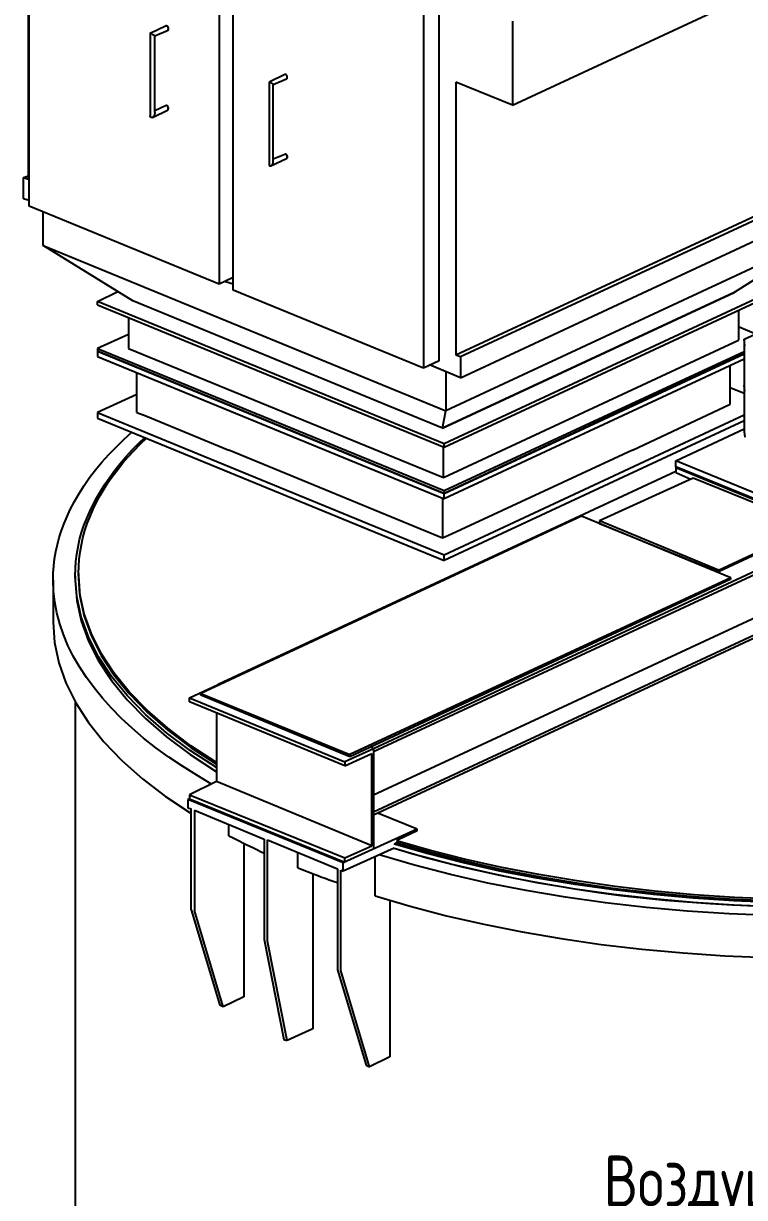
# Model space of a CAD drawing. Header units: metres. Extents: x 20 to 415, y 5 to 292.
# Drawn here: x 239.46 to 261.84, y 180.46 to 216.89 of the extents above; entities that cross this region are included whole.
import ezdxf

# ---------------------------------------------------------------- set-up
doc = ezdxf.new("R2010")
doc.units = ezdxf.units.M
doc.layers.add('ОБОЗНАЧЕНИЯ', color=7, linetype='Continuous')
doc.layers.add('ОБОРУДОВАНИЕ', color=8, linetype='Continuous')
doc.styles.add('GOST', font='isocpeur.ttf')

msp = doc.modelspace()

# ---------------------------------------------------------------- linework, layer by layer
at = {"layer": 'ОБОРУДОВАНИЕ'}
for points in [[(239.64, 211.218), (239.64, 223.309)], [(245.532, 220.885), (245.532, 208.795)], [(239.615, 212.06), (239.615, 220.503)], [(245.966, 208.616), (245.966, 220.707)], [(254.639, 214.355), (268.132, 220.63)], [(251.884, 218.284), (251.884, 206.193)], [(252.368, 206.423), (252.368, 218.513)], [(243.874, 216.804), (243.39, 216.575)], [(243.874, 216.804), (243.882, 216.811), (243.89, 216.814), (243.897, 216.815), (243.904, 216.815), (243.91, 216.814), (243.915, 216.812), (243.919, 216.809), (243.923, 216.807), (243.925, 216.805), (243.926, 216.804), (243.932, 216.797), (243.938, 216.789), (243.942, 216.781), (243.945, 216.774), (243.948, 216.766), (243.949, 216.758), (243.95, 216.751), (243.951, 216.743), (243.951, 216.735), (243.951, 216.728)], [(243.951, 216.753), (243.949, 216.768), (243.945, 216.78), (243.939, 216.792), (243.931, 216.801), (243.922, 216.807), (243.913, 216.812), (243.902, 216.814), (243.892, 216.814), (243.883, 216.81), (243.874, 216.804)], [(254.639, 216.957), (254.639, 214.355)], [(243.415, 216.575), (243.415, 216.575), (243.413, 216.577), (243.41, 216.579), (243.406, 216.582), (243.403, 216.584), (243.399, 216.586), (243.395, 216.586), (243.392, 216.585), (243.391, 216.581), (243.39, 216.575)], [(243.39, 216.575), (243.39, 214.024)], [(243.543, 216.498), (243.542, 216.499), (243.54, 216.501), (243.537, 216.504), (243.532, 216.507), (243.527, 216.511), (243.521, 216.515), (243.514, 216.518), (243.507, 216.521), (243.5, 216.523), (243.492, 216.524), (243.484, 216.531), (243.477, 216.539), (243.469, 216.546), (243.461, 216.553), (243.454, 216.559), (243.446, 216.564), (243.438, 216.568), (243.431, 216.572), (243.423, 216.574), (243.415, 216.575)], [(243.543, 216.498), (243.951, 216.677)], [(243.543, 214.126), (243.543, 216.498)], [(243.951, 216.677), (243.952, 216.684), (243.954, 216.692), (243.956, 216.7), (243.958, 216.707), (243.961, 216.715), (243.962, 216.723), (243.962, 216.73), (243.961, 216.738), (243.957, 216.746), (243.951, 216.753)], [(243.951, 216.728), (243.951, 216.72), (243.951, 216.713), (243.951, 216.705), (243.951, 216.699), (243.951, 216.693), (243.951, 216.687), (243.951, 216.683), (243.951, 216.679), (243.951, 216.677), (243.951, 216.677)], [(247.573, 215.299), (247.088, 215.07)], [(247.088, 215.07), (247.088, 212.519)], [(247.088, 215.07), (247.114, 215.07)], [(247.114, 215.07), (247.115, 215.069), (247.12, 215.067), (247.126, 215.064), (247.134, 215.059), (247.143, 215.054), (247.152, 215.048), (247.163, 215.041), (247.173, 215.034), (247.182, 215.026), (247.19, 215.019), (247.198, 215.012), (247.205, 215.006), (247.212, 215.001), (247.218, 214.997), (247.222, 214.993), (247.225, 214.989), (247.226, 214.985), (247.226, 214.98), (247.222, 214.975), (247.216, 214.968)], [(247.216, 214.993), (247.624, 215.172)], [(247.216, 212.595), (247.216, 214.993)], [(247.65, 215.223), (247.648, 215.238), (247.644, 215.253), (247.638, 215.267), (247.63, 215.279), (247.621, 215.29), (247.611, 215.298), (247.601, 215.304), (247.591, 215.306), (247.581, 215.305), (247.573, 215.299)], [(247.624, 215.172), (247.631, 215.173), (247.637, 215.177), (247.641, 215.183), (247.644, 215.191), (247.647, 215.201), (247.648, 215.21), (247.649, 215.22), (247.649, 215.231), (247.65, 215.24), (247.65, 215.248), (247.642, 215.262), (247.634, 215.273), (247.627, 215.282), (247.619, 215.288), (247.611, 215.293), (247.604, 215.296), (247.596, 215.298), (247.588, 215.299), (247.581, 215.299), (247.573, 215.299)], [(247.624, 215.172), (247.631, 215.172), (247.637, 215.175), (247.641, 215.178), (247.644, 215.182), (247.647, 215.188), (247.648, 215.194), (247.649, 215.201), (247.649, 215.208), (247.65, 215.215), (247.65, 215.223)], [(254.639, 214.355), (252.879, 215.07)], [(252.879, 215.07), (252.879, 206.601)], [(243.874, 214.33), (243.543, 214.177)], [(243.951, 214.253), (243.951, 214.261), (243.951, 214.269), (243.95, 214.276), (243.949, 214.284), (243.948, 214.292), (243.945, 214.299), (243.942, 214.307), (243.938, 214.315), (243.932, 214.322), (243.926, 214.33), (243.925, 214.331), (243.923, 214.333), (243.919, 214.335), (243.915, 214.337), (243.91, 214.34), (243.904, 214.341), (243.897, 214.341), (243.89, 214.34), (243.882, 214.336), (243.874, 214.33)], [(243.951, 214.279), (243.949, 214.293), (243.945, 214.306), (243.939, 214.317), (243.931, 214.326), (243.922, 214.333), (243.913, 214.338), (243.902, 214.34), (243.892, 214.339), (243.883, 214.336), (243.874, 214.33)], [(243.951, 214.202), (243.952, 214.21), (243.954, 214.218), (243.956, 214.225), (243.958, 214.233), (243.961, 214.241), (243.962, 214.248), (243.962, 214.256), (243.961, 214.264), (243.957, 214.271), (243.951, 214.279)], [(243.951, 214.202), (243.951, 214.209), (243.951, 214.215), (243.951, 214.22), (243.951, 214.224), (243.951, 214.228), (243.951, 214.232), (243.951, 214.236), (243.951, 214.241), (243.951, 214.247), (243.951, 214.253)], [(243.415, 213.973), (243.408, 213.98), (243.403, 213.986), (243.399, 213.99), (243.395, 213.995), (243.393, 213.998), (243.391, 214.002), (243.391, 214.007), (243.39, 214.011), (243.39, 214.017), (243.39, 214.024)], [(243.466, 213.973), (243.459, 213.973), (243.451, 213.973), (243.444, 213.973), (243.437, 213.973), (243.431, 213.973), (243.426, 213.973), (243.421, 213.973), (243.418, 213.973), (243.416, 213.973), (243.415, 213.973)], [(243.466, 213.973), (243.951, 214.202)], [(243.543, 214.126), (243.541, 214.11), (243.537, 214.093), (243.531, 214.075), (243.523, 214.057), (243.514, 214.04), (243.504, 214.023), (243.494, 214.008), (243.484, 213.994), (243.475, 213.982), (243.466, 213.973)], [(247.573, 212.825), (247.216, 212.672)], [(247.573, 212.825), (247.581, 212.831), (247.588, 212.834), (247.596, 212.835), (247.604, 212.833), (247.611, 212.828), (247.619, 212.821), (247.627, 212.812), (247.634, 212.801), (247.642, 212.789), (247.65, 212.774), (247.65, 212.766), (247.649, 212.756), (247.649, 212.746), (247.648, 212.736), (247.647, 212.726), (247.644, 212.717), (247.641, 212.709), (247.637, 212.703), (247.631, 212.699), (247.624, 212.698)], [(247.65, 212.774), (247.648, 212.782), (247.644, 212.792), (247.638, 212.801), (247.63, 212.811), (247.621, 212.819), (247.611, 212.826), (247.601, 212.83), (247.591, 212.832), (247.581, 212.831), (247.573, 212.825)], [(247.624, 212.698), (247.631, 212.698), (247.637, 212.701), (247.641, 212.704), (247.644, 212.71), (247.647, 212.717), (247.648, 212.725), (247.649, 212.735), (247.649, 212.746), (247.65, 212.759), (247.65, 212.774)], [(247.088, 212.519), (247.088, 212.511), (247.089, 212.504), (247.089, 212.497), (247.09, 212.49), (247.092, 212.484), (247.094, 212.479), (247.097, 212.474), (247.101, 212.471), (247.107, 212.469), (247.114, 212.468)], [(247.114, 212.468), (247.115, 212.468), (247.116, 212.468), (247.12, 212.468), (247.123, 212.468), (247.127, 212.468), (247.13, 212.468), (247.134, 212.468), (247.137, 212.468), (247.139, 212.468), (247.139, 212.468)], [(247.139, 212.468), (247.624, 212.698)], [(247.139, 212.468), (247.154, 212.476), (247.167, 212.486), (247.178, 212.497), (247.188, 212.509), (247.197, 212.522), (247.204, 212.536), (247.209, 212.55), (247.213, 212.565), (247.215, 212.58), (247.216, 212.595)], [(239.462, 212.111), (239.615, 212.162)], [(239.462, 212.111), (239.615, 212.06)], [(239.462, 211.448), (239.462, 212.111)], [(239.64, 211.397), (239.462, 211.448)], [(245.532, 208.795), (239.64, 211.218)], [(240.074, 209.994), (240.074, 211.04)], [(252.879, 206.601), (262.928, 211.269)], [(253.032, 206.55), (262.928, 211.142)], [(253.032, 205.887), (262.928, 210.504)], [(242.854, 208.285), (240.074, 209.994)], [(240.074, 209.994), (252.572, 204.867)], [(283.105, 209.637), (250.328, 194.383)], [(283.105, 209.509), (250.328, 194.281)], [(262.928, 209.688), (252.572, 204.867)], [(262.928, 209.433), (261.526, 208.54)], [(245.966, 208.999), (245.532, 208.795)], [(245.966, 208.795), (245.737, 208.871)], [(241.757, 208.259), (242.395, 208.565)], [(251.884, 206.193), (245.966, 208.616)], [(252.47, 204.331), (261.526, 208.54)], [(252.47, 204.331), (261.526, 208.54)], [(261.526, 208.54), (252.47, 204.331)], [(262.622, 208.54), (252.521, 203.846)], [(252.521, 203.744), (262.622, 208.438)], [(241.757, 208.157), (241.757, 208.259)], [(252.521, 203.846), (241.757, 208.259)], [(241.757, 208.157), (252.521, 203.744)], [(252.47, 204.331), (242.854, 208.285)], [(242.727, 207.775), (242.727, 206.805)], [(250.328, 192.955), (282.492, 207.902)], [(261.653, 208.004), (261.653, 207.06)], [(261.832, 207.086), (263.617, 207.902)], [(262.214, 207.239), (261.653, 207.469)], [(242.727, 207.239), (241.757, 206.805)], [(252.496, 202.801), (261.653, 207.06)], [(261.832, 207.086), (261.832, 205.658)], [(261.857, 206.882), (261.832, 207.086)], [(241.757, 206.805), (252.521, 202.393)], [(241.757, 206.805), (241.757, 206.729)], [(241.757, 206.729), (252.521, 202.316)], [(241.757, 206.729), (241.757, 206.55)], [(252.521, 202.291), (241.757, 206.703)], [(242.727, 206.805), (252.496, 202.801)], [(252.521, 202.393), (261.832, 206.703)], [(252.521, 202.316), (261.832, 206.652)], [(261.832, 206.627), (252.521, 202.291)], [(252.879, 206.601), (253.032, 206.55)], [(241.757, 206.55), (252.521, 202.138)], [(252.368, 206.423), (251.884, 206.193)], [(253.032, 205.887), (252.062, 206.295)], [(261.832, 206.474), (252.521, 202.138)], [(253.032, 206.55), (253.032, 205.887)], [(261.398, 205.071), (261.398, 206.27)], [(242.982, 204.816), (242.982, 206.066)], [(252.572, 206.091), (252.572, 204.867)], [(261.832, 205.402), (261.398, 205.581)], [(261.832, 205.658), (261.832, 204.229)], [(261.857, 205.479), (261.832, 205.658)], [(242.982, 205.377), (241.757, 204.816)], [(241.757, 204.816), (252.521, 200.403)], [(241.757, 204.816), (241.757, 204.637)], [(242.982, 204.816), (243.262, 204.714), (245.839, 203.642)], [(252.47, 204.331), (252.572, 204.867)], [(258.363, 203.642), (261.398, 205.071)], [(241.757, 204.637), (252.521, 200.224)], [(252.521, 200.403), (261.832, 204.739)], [(261.832, 204.561), (252.521, 200.224)], [(240.916, 201.806), (241.045, 202.057), (241.188, 202.305), (241.345, 202.55), (241.516, 202.793), (241.7, 203.034), (241.898, 203.272), (242.11, 203.507), (242.336, 203.741), (242.575, 203.973), (242.829, 204.204)], [(241.63, 201.959), (241.742, 202.173), (241.866, 202.387), (241.999, 202.6), (242.144, 202.813), (242.299, 203.024), (242.465, 203.234), (242.642, 203.441), (242.83, 203.647), (243.028, 203.85), (243.237, 204.051)], [(241.732, 202.035), (241.844, 202.241), (241.965, 202.446), (242.095, 202.648), (242.235, 202.85), (242.386, 203.049), (242.546, 203.248), (242.715, 203.444), (242.896, 203.639), (243.087, 203.833), (243.288, 204.025)], [(259.714, 203.311), (261.832, 204.306)], [(261.832, 204.229), (261.857, 204.051)], [(252.496, 202.801), (252.496, 203.77)], [(252.521, 203.744), (252.521, 203.846)], [(252.47, 200.913), (245.839, 203.642)], [(258.363, 203.642), (252.751, 201.041), (252.47, 200.913)], [(264.459, 201.372), (259.714, 203.311)], [(259.714, 203.132), (259.714, 203.311)], [(259.714, 202.979), (245.507, 196.373)], [(259.714, 203.132), (259.714, 202.954)], [(264.459, 201.194), (259.714, 203.132)], [(259.714, 203.107), (264.459, 201.168)], [(259.714, 202.954), (260.174, 202.75)], [(260.25, 202.775), (257.342, 201.449)], [(263.081, 201.627), (260.25, 202.775)], [(252.521, 202.393), (252.521, 202.316)], [(252.521, 202.138), (252.521, 202.316)], [(241.069, 199.74), (241.074, 199.969), (241.09, 200.196), (241.118, 200.422), (241.156, 200.646), (241.206, 200.869), (241.267, 201.09), (241.34, 201.309), (241.425, 201.527), (241.521, 201.744), (241.63, 201.959)], [(241.171, 199.816), (241.176, 200.038), (241.192, 200.26), (241.22, 200.482), (241.258, 200.704), (241.308, 200.926), (241.369, 201.148), (241.442, 201.37), (241.527, 201.592), (241.623, 201.814), (241.732, 202.035)], [(252.47, 202.163), (252.47, 200.913)], [(240.38, 199.612), (240.385, 199.834), (240.401, 200.056), (240.428, 200.278), (240.466, 200.498), (240.514, 200.719), (240.573, 200.938), (240.642, 201.157), (240.723, 201.375), (240.814, 201.591), (240.916, 201.806)], [(256.781, 201.602), (244.971, 196.092)], [(261.423, 199.689), (256.781, 201.602)], [(257.342, 201.449), (257.342, 201.372)], [(261.041, 199.918), (257.342, 201.449)], [(257.342, 201.372), (261.041, 199.867)], [(261.041, 199.918), (263.923, 201.27)], [(263.923, 201.219), (261.041, 199.867)], [(252.521, 200.224), (252.521, 200.403)], [(259.842, 200.352), (259.817, 200.352)], [(245.456, 193.797), (244.639, 194.327), (243.903, 194.878), (243.249, 195.445), (242.677, 196.028), (242.191, 196.625), (241.79, 197.233), (241.476, 197.85), (241.251, 198.475), (241.114, 199.106), (241.069, 199.74)], [(241.069, 199.74), (241.069, 199.612)], [(245.456, 193.95), (244.66, 194.473), (243.943, 195.015), (243.304, 195.575), (242.747, 196.151), (242.271, 196.74), (241.878, 197.34), (241.571, 197.95), (241.35, 198.567), (241.216, 199.19), (241.171, 199.816)], [(241.171, 199.816), (241.171, 199.74)], [(241.171, 199.74), (241.216, 199.114), (241.35, 198.493), (241.571, 197.879), (241.878, 197.273), (242.271, 196.676), (242.747, 196.091), (243.304, 195.519), (243.943, 194.962), (244.66, 194.421), (245.456, 193.899)], [(241.171, 199.74), (241.216, 199.114), (241.35, 198.493), (241.571, 197.879), (241.878, 197.273), (242.271, 196.676), (242.747, 196.091), (243.304, 195.519), (243.943, 194.962), (244.66, 194.421), (245.456, 193.899)], [(261.423, 199.689), (249.588, 194.205)], [(260.939, 199.893), (260.913, 199.893)], [(261.041, 199.867), (261.041, 199.918)], [(261.423, 199.638), (261.423, 199.689)], [(245.303, 193.286), (244.839, 193.558), (244.395, 193.837), (243.972, 194.122), (243.571, 194.414), (243.192, 194.712), (242.837, 195.015), (242.504, 195.322), (242.196, 195.635), (241.913, 195.951), (241.655, 196.271), (241.415, 196.595), (241.2, 196.922), (241.009, 197.253), (240.843, 197.587), (240.702, 197.922), (240.587, 198.26), (240.496, 198.598), (240.432, 198.937), (240.393, 199.275), (240.38, 199.612)], [(240.38, 199.612), (240.38, 198.311)], [(241.069, 199.612), (241.114, 198.978), (241.251, 198.348), (241.476, 197.723), (241.79, 197.105), (242.191, 196.497), (242.677, 195.901), (243.249, 195.318), (243.903, 194.75), (244.639, 194.2), (245.456, 193.669)], [(241.069, 199.612), (241.114, 198.978), (241.251, 198.348), (241.476, 197.723), (241.79, 197.105), (242.191, 196.497), (242.677, 195.901), (243.249, 195.318), (243.903, 194.75), (244.639, 194.2), (245.456, 193.669)], [(261.423, 199.638), (249.588, 194.128)], [(250.328, 192.419), (264.484, 199)], [(264.484, 198.898), (250.328, 192.317)], [(240.38, 198.311), (240.425, 197.678), (240.559, 197.047), (240.78, 196.422), (241.088, 195.804), (241.48, 195.196), (241.956, 194.6), (242.513, 194.017), (243.152, 193.449), (243.87, 192.899), (244.665, 192.368)], [(244.614, 195.965), (245.507, 196.373)], [(245.532, 196.373), (245.507, 196.373)], [(244.971, 196.041), (244.971, 196.092)], [(244.971, 196.092), (249.588, 194.205)], [(249.588, 194.128), (244.971, 196.041)], [(241.069, 195.863), (241.069, 176.681)], [(244.614, 195.837), (244.614, 195.965)], [(244.614, 195.965), (249.435, 193.975)], [(249.435, 193.848), (244.614, 195.837)], [(245.456, 195.48), (245.456, 193.363)], [(250.328, 194.383), (249.435, 193.975)], [(249.435, 193.848), (250.277, 194.23)], [(249.588, 194.205), (249.588, 194.128)], [(250.251, 194.434), (250.328, 194.383)], [(250.277, 191.373), (250.277, 194.23)], [(250.328, 194.383), (250.328, 194.281)], [(250.328, 194.281), (250.328, 192.419)], [(249.435, 193.975), (249.435, 193.848)], [(245.456, 193.363), (244.614, 192.955)], [(250.277, 191.373), (245.456, 193.363)], [(244.614, 192.827), (244.563, 192.802)], [(244.563, 192.802), (244.563, 192.547)], [(249.384, 190.838), (244.563, 192.802)], [(244.614, 192.955), (244.614, 192.827)], [(244.614, 192.955), (249.435, 190.991)], [(244.614, 192.827), (249.435, 190.863)], [(244.563, 192.547), (244.665, 192.521)], [(244.665, 189.384), (244.665, 192.521)], [(244.767, 192.47), (246.935, 191.578)], [(244.767, 192.47), (244.767, 189.358)], [(250.328, 192.317), (250.328, 192.419)], [(251.68, 191.884), (250.481, 192.368)], [(245.839, 191.68), (245.839, 192.037)], [(250.328, 192.317), (250.328, 191.271)], [(245.839, 191.68), (245.946, 191.626), (246.053, 191.572), (246.161, 191.519), (246.269, 191.465), (246.378, 191.412), (246.487, 191.358), (246.597, 191.305), (246.709, 191.251), (246.821, 191.197), (246.935, 191.144)], [(251.68, 191.884), (249.384, 190.838)], [(251.68, 191.833), (251.093, 191.552), (251.042, 191.526)], [(251.68, 191.833), (251.68, 191.884)], [(246.298, 191.424), (246.298, 186.68)], [(246.935, 191.578), (246.935, 188.466)], [(247.037, 191.552), (249.206, 190.659)], [(247.037, 188.415), (247.037, 191.552)], [(250.966, 191.297), (249.384, 190.583)], [(249.435, 190.991), (250.277, 191.373)], [(251.042, 191.475), (250.966, 191.424)], [(262.775, 189.613), (261.509, 189.666), (260.254, 189.748), (259.013, 189.858), (257.788, 189.998), (256.583, 190.165), (255.402, 190.361), (254.246, 190.585), (253.119, 190.837), (252.025, 191.117), (250.966, 191.424)], [(250.966, 191.297), (252.025, 190.989), (253.119, 190.709), (254.246, 190.457), (255.402, 190.234), (256.583, 190.038), (257.788, 189.87), (259.013, 189.731), (260.254, 189.62), (261.509, 189.539), (262.775, 189.486)], [(250.966, 191.297), (251.553, 191.125), (252.153, 190.96), (252.763, 190.803), (253.385, 190.654), (254.017, 190.513), (254.659, 190.379), (255.31, 190.252), (255.971, 190.134), (256.64, 190.023), (257.317, 189.92), (258, 189.832), (258.688, 189.754), (259.379, 189.685), (260.074, 189.626), (260.773, 189.575), (261.475, 189.534), (262.179, 189.502), (262.886, 189.479), (263.595, 189.465), (264.306, 189.46)], [(262.801, 189.715), (261.536, 189.769), (260.285, 189.852), (259.049, 189.965), (257.832, 190.107), (256.634, 190.277), (255.46, 190.474), (254.312, 190.698), (253.19, 190.949), (252.1, 191.225), (251.042, 191.526)], [(251.042, 191.475), (252.1, 191.168), (253.19, 190.888), (254.312, 190.636), (255.46, 190.412), (256.634, 190.216), (257.832, 190.049), (259.049, 189.91), (260.285, 189.799), (261.536, 189.717), (262.801, 189.664)], [(251.042, 191.475), (251.629, 191.297), (252.226, 191.129), (252.834, 190.971), (253.451, 190.822), (254.077, 190.682), (254.713, 190.55), (255.358, 190.426), (256.011, 190.31), (256.673, 190.201), (257.342, 190.098), (258.026, 190.011), (258.713, 189.933), (259.404, 189.864), (260.098, 189.804), (260.795, 189.754), (261.495, 189.712), (262.196, 189.68), (262.898, 189.657), (263.602, 189.644), (264.306, 189.639)], [(247.981, 190.685), (247.981, 191.144)], [(249.435, 190.863), (249.435, 190.991)], [(250.379, 189.818), (250.379, 191.042)], [(262.673, 189.205), (261.363, 189.259), (260.066, 189.343), (258.786, 189.457), (257.524, 189.602), (256.284, 189.776), (255.068, 189.98), (253.88, 190.214), (252.722, 190.478), (251.596, 190.771), (250.506, 191.093)], [(247.981, 190.685), (248.097, 190.639), (248.214, 190.593), (248.332, 190.547), (248.453, 190.501), (248.574, 190.455), (248.697, 190.409), (248.822, 190.363), (248.948, 190.317), (249.076, 190.272), (249.206, 190.226)], [(249.206, 190.659), (249.206, 187.522)], [(249.308, 190.608), (249.384, 190.583)], [(249.308, 187.496), (249.308, 190.608)], [(249.384, 190.583), (249.384, 190.838)], [(248.44, 190.506), (248.44, 185.685)], [(250.379, 189.818), (251.469, 189.495), (252.594, 189.2), (253.752, 188.933), (254.941, 188.696), (256.156, 188.488), (257.396, 188.31), (258.658, 188.162), (259.938, 188.045), (261.235, 187.959), (262.546, 187.904)], [(250.404, 189.818), (250.379, 189.818)], [(250.838, 189.69), (250.838, 184.818)], [(244.665, 189.384), (245.558, 186.425)], [(245.66, 186.374), (244.767, 189.358)], [(246.935, 188.466), (247.548, 185.354)], [(247.65, 185.328), (247.037, 188.415)], [(249.206, 187.522), (250.098, 184.563)], [(250.2, 184.512), (249.308, 187.496)], [(246.298, 186.68), (245.66, 186.374)], [(245.66, 186.374), (245.558, 186.425)], [(248.44, 185.685), (247.65, 185.328)], [(247.548, 185.354), (247.65, 185.328)], [(250.838, 184.818), (250.2, 184.512)], [(250.098, 184.563), (250.2, 184.512)]]:
    msp.add_lwpolyline(points, dxfattribs=at)

# ---------------------------------------------------------------- texts
at = {"layer": 'ОБОЗНАЧЕНИЯ', "style": 'GOST', "width": 0.8}
msp.add_text('Воздушный клапан МО4-1', height=1.58232, dxfattribs=at).set_placement((257.472, 180.176))

doc.saveas('drawing.dxf')
